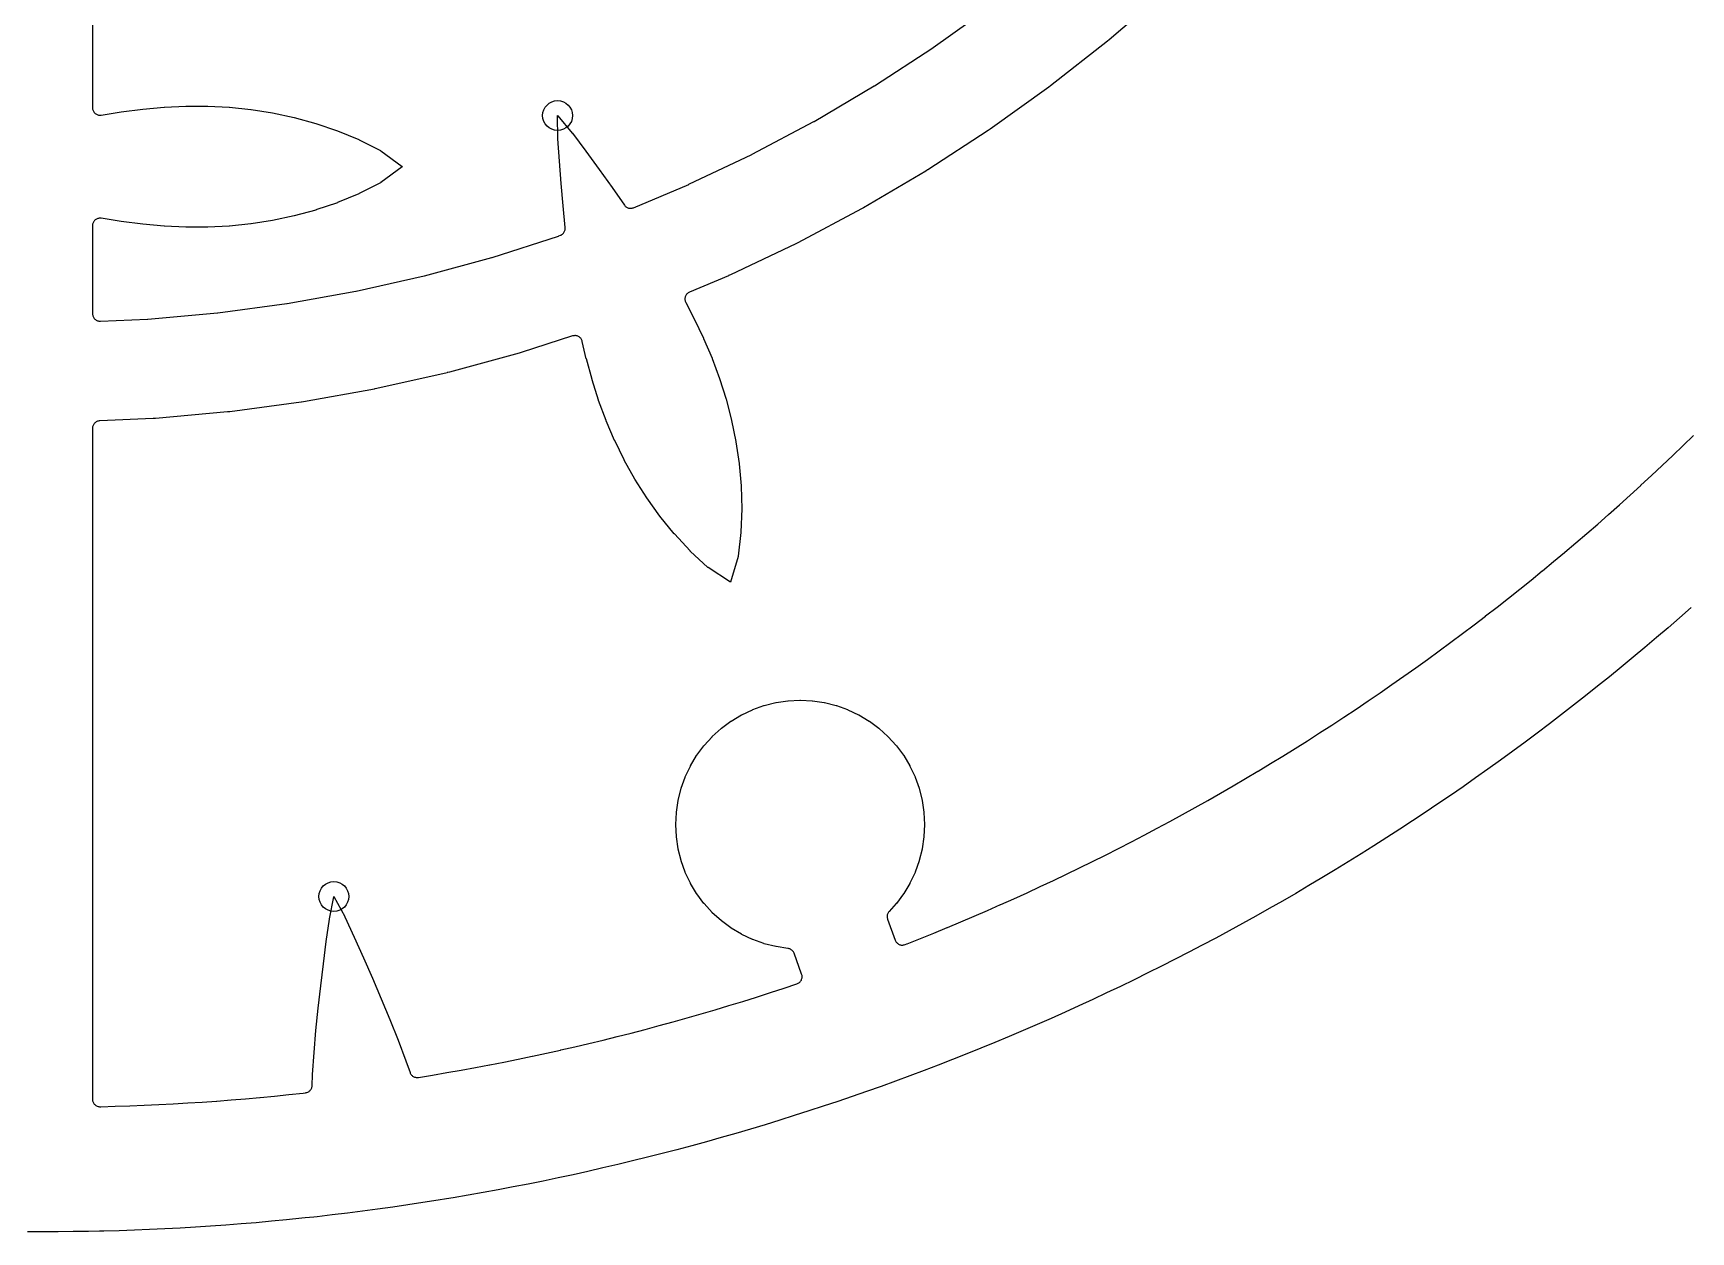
# Model space of a CAD drawing. Header units: millimetres. Extents: x -82 to 82, y -82 to 82.
# Drawn here: x -0.3 to 54.5, y -82.3 to -42.7 of the extents above; entities that cross this region are included whole.
import ezdxf

# ---------------------------------------------------------------- set-up
doc = ezdxf.new("R2010")
doc.units = ezdxf.units.MM
for name, color, linetype in [('CUT_INNER', 6, 'Continuous'), ('CUT_OUTER', 1, 'Continuous'), ('ENGRAVE', 7, 'Continuous')]:
    doc.layers.add(name, color=color, linetype=linetype)

msp = doc.modelspace()

# ---------------------------------------------------------------- linework, layer by layer
at = {"layer": 'CUT_INNER'}
for points in [[(1.647, -35.5053), (1.647, -45.1438), (1.6482, -45.1678), (1.6516, -45.1916), (1.6573, -45.2149), (1.6653, -45.2376), (1.6754, -45.2594), (1.6875, -45.2802), (1.7015, -45.2997), (1.7174, -45.3177), (1.7349, -45.3342), (1.754, -45.3489), (1.7743, -45.3616), (1.7958, -45.3724), (1.8182, -45.3811), (1.8414, -45.3875), (1.865, -45.3918), (1.889, -45.3937), (1.913, -45.3933), (1.9369, -45.3906), (2.591, -45.2848), (2.5951, -45.2842), (3.3068, -45.1934), (3.3115, -45.1929), (4.0226, -45.1295), (4.0278, -45.1291), (4.7384, -45.0959), (4.7442, -45.0957), (5.4543, -45.0952), (5.4605, -45.0953), (6.1702, -45.1298), (6.1767, -45.1303), (6.8862, -45.202), (6.8929, -45.2028), (7.6022, -45.3136), (7.6091, -45.3149), (8.3182, -45.4667), (8.3252, -45.4684), (9.0342, -45.6634), (9.0413, -45.6656), (9.7501, -45.9069), (9.7576, -45.9097), (10.4655, -46.2026), (10.4743, -46.2066), (11.1814, -46.5656), (11.186, -46.5681), (11.1903, -46.571), (11.8972, -47.0943), (11.9017, -47.0979), (11.8972, -47.1016), (11.1903, -47.6249), (11.186, -47.6278), (11.1814, -47.6303), (10.4743, -47.9893), (10.4655, -47.9933), (9.7576, -48.2862), (9.7501, -48.289), (9.0413, -48.5303), (9.0342, -48.5325), (8.3252, -48.7275), (8.3182, -48.7292), (7.6091, -48.881), (7.6022, -48.8823), (6.8929, -48.9931), (6.8862, -48.9939), (6.1767, -49.0656), (6.1702, -49.0661), (5.4605, -49.1006), (5.4543, -49.1007), (4.7442, -49.1002), (4.7384, -49.1), (4.0278, -49.0668), (4.0226, -49.0664), (3.3115, -49.003), (3.3068, -49.0025), (2.5951, -48.9117), (2.591, -48.9111), (1.9369, -48.8053), (1.913, -48.8026), (1.889, -48.8022), (1.865, -48.8041), (1.8414, -48.8084), (1.8182, -48.8148), (1.7958, -48.8235), (1.7743, -48.8343), (1.754, -48.847), (1.7349, -48.8617), (1.7174, -48.8782), (1.7015, -48.8962), (1.6875, -48.9157), (1.6754, -48.9365), (1.6653, -48.9583), (1.6573, -48.981), (1.6516, -49.0043), (1.6482, -49.0281), (1.647, -49.0521), (1.647, -51.9622), (1.6483, -51.9874), (1.6521, -52.0123), (1.6584, -52.0367), (1.6671, -52.0604), (1.6782, -52.0831), (1.6915, -52.1045), (1.7069, -52.1245), (1.7242, -52.1428), (1.7433, -52.1593), (1.7639, -52.1738), (1.7859, -52.1861), (1.8091, -52.1962), (1.8331, -52.2039), (1.8578, -52.2091), (1.8829, -52.2118), (1.9081, -52.2119), (3.4701, -52.1426), (3.4812, -52.1418), (5.7797, -51.9373), (5.7907, -51.9361), (8.0778, -51.6298), (8.0888, -51.6281), (10.3601, -51.2207), (10.371, -51.2185), (12.622, -50.7107), (12.6327, -50.708), (14.859, -50.1009), (14.8696, -50.0977), (17.0667, -49.3925), (17.0772, -49.3888), (17.1304, -49.3691), (17.1535, -49.3592), (17.1756, -49.347), (17.1963, -49.3326), (17.2154, -49.3162), (17.2329, -49.2979), (17.2483, -49.278), (17.2617, -49.2567), (17.2729, -49.2341), (17.2817, -49.2105), (17.2881, -49.1861), (17.2921, -49.1612), (17.2935, -49.136), (17.2923, -49.1108), (17.2234, -48.3934), (17.1584, -47.6537), (17.0985, -46.9119), (17.0984, -46.9106), (17.0466, -46.1706), (17.0463, -46.1632), (17.0388, -45.4124), (17.039, -45.4068), (17.0425, -45.4105), (17.5265, -45.9852), (17.5311, -45.991), (17.9741, -46.586), (17.9749, -46.5871), (18.4119, -47.1872), (18.8447, -47.7903), (19.2525, -48.3687), (19.2674, -48.3877), (19.284, -48.4053), (19.3023, -48.4212), (19.3221, -48.4352), (19.3431, -48.4472), (19.3651, -48.4572), (19.388, -48.465), (19.4116, -48.4705), (19.4356, -48.4737), (19.4598, -48.4746), (19.4839, -48.4731), (19.5079, -48.4693), (19.5313, -48.4632), (19.554, -48.4549), (21.3772, -47.6855), (21.3873, -47.6809), (23.4714, -46.6903), (23.4813, -46.6853), (25.5194, -45.6032), (25.529, -45.5978), (27.5171, -44.4263), (27.5266, -44.4205), (29.4607, -43.162), (29.4699, -43.1557), (31.3463, -41.8127)], [(37.1067, -41.3415), (35.2949, -42.8986), (35.2928, -42.9004), (35.2385, -42.9451), (35.2363, -42.9468), (33.3573, -44.422), (33.3551, -44.4237), (33.2988, -44.4659), (33.2966, -44.4675), (31.354, -45.858), (31.3517, -45.8596), (31.2936, -45.8992), (31.2913, -45.9008), (29.2889, -47.2037), (29.2866, -47.2051), (29.2268, -47.2422), (29.2244, -47.2436), (27.1662, -48.4564), (27.1638, -48.4578), (27.1025, -48.4921), (27.1, -48.4934), (24.99, -49.6137), (24.9876, -49.615), (24.9248, -49.6466), (24.9223, -49.6478), (22.7647, -50.6734), (22.7622, -50.6746), (22.698, -50.7034), (22.6955, -50.7045), (21.4069, -51.2483), (21.385, -51.2588), (21.3642, -51.2714), (21.3448, -51.286), (21.3268, -51.3023), (21.3105, -51.3204), (21.2961, -51.3399), (21.2836, -51.3608), (21.2732, -51.3828), (21.265, -51.4056), (21.2591, -51.4292), (21.2554, -51.4532), (21.2541, -51.4775), (21.2552, -51.5018), (21.2586, -51.5258), (21.2644, -51.5495), (21.2724, -51.5724), (21.2826, -51.5945), (21.5615, -52.1277), (21.5636, -52.132), (21.8702, -52.7767), (21.8724, -52.7815), (22.1506, -53.4362), (22.1527, -53.4415), (22.4001, -54.1072), (22.4021, -54.113), (22.6164, -54.7905), (22.6182, -54.7968), (22.7976, -55.4869), (22.7991, -55.4935), (22.9418, -56.1971), (22.943, -56.204), (23.0471, -56.9217), (23.0479, -56.9288), (23.1115, -57.6614), (23.1119, -57.6689), (23.1321, -58.4173), (23.132, -58.4253), (23.1034, -59.1909), (23.1027, -59.2005), (23.0119, -59.9883), (23.0111, -59.9935), (23.0099, -59.9985), (22.765, -60.8433), (22.7631, -60.8487), (22.7581, -60.8458), (22.0218, -60.3648), (22.0175, -60.3618), (22.0135, -60.3584), (21.4312, -59.8201), (21.4244, -59.8133), (20.9037, -59.2513), (20.8984, -59.2453), (20.4259, -58.6646), (20.4214, -58.6586), (19.9921, -58.0616), (19.988, -58.0556), (19.5992, -57.4435), (19.5956, -57.4375), (19.2452, -56.8109), (19.2421, -56.8049), (18.9283, -56.1646), (18.9256, -56.1587), (18.6465, -55.5051), (18.6442, -55.4994), (18.3979, -54.8334), (18.3961, -54.8279), (18.1803, -54.1501), (18.1788, -54.145), (17.9911, -53.4562), (17.9899, -53.4516), (17.8578, -52.8823), (17.8512, -52.8589), (17.8423, -52.8363), (17.8312, -52.8146), (17.8182, -52.7942), (17.8032, -52.775), (17.7864, -52.7575), (17.7679, -52.7416), (17.7481, -52.7276), (17.7269, -52.7156), (17.7047, -52.7058), (17.6817, -52.6981), (17.658, -52.6927), (17.6339, -52.6896), (17.6096, -52.6889), (17.5853, -52.6905), (17.5613, -52.6945), (17.5379, -52.7008), (15.8376, -53.2466), (15.835, -53.2474), (15.7676, -53.2674), (15.7649, -53.2681), (13.4601, -53.8967), (13.4574, -53.8974), (13.3892, -53.9144), (13.3865, -53.915), (11.0561, -54.4407), (11.0534, -54.4413), (10.9845, -54.4552), (10.9817, -54.4557), (8.6303, -54.8775), (8.6276, -54.878), (8.5581, -54.8889), (8.5554, -54.8893), (6.1876, -55.2063), (6.1848, -55.2067), (6.1149, -55.2145), (6.1122, -55.2147), (3.7326, -55.4265), (3.7298, -55.4267), (3.6597, -55.4314), (3.6569, -55.4315), (1.8859, -55.5102), (1.8622, -55.5123), (1.8387, -55.5168), (1.8159, -55.5234), (1.7937, -55.5323), (1.7725, -55.5431), (1.7524, -55.556), (1.7336, -55.5707), (1.7163, -55.5871), (1.7007, -55.6051), (1.6869, -55.6245), (1.6749, -55.6451), (1.665, -55.6668), (1.6572, -55.6893), (1.6515, -55.7125), (1.6481, -55.7361), (1.647, -55.7599), (1.647, -77.9594), (1.6482, -77.9842), (1.6519, -78.0088), (1.6581, -78.0329), (1.6665, -78.0563), (1.6773, -78.0787), (1.6903, -78.0999), (1.7052, -78.1198), (1.7221, -78.138), (1.7407, -78.1545), (1.7609, -78.1691), (1.7824, -78.1816), (1.8051, -78.1919), (1.8286, -78.1998), (1.8528, -78.2054), (1.8775, -78.2086), (1.9024, -78.2093), (1.9192, -78.209), (1.9207, -78.2089), (2.399, -78.1957), (2.4005, -78.1957), (2.8788, -78.1795), (2.8803, -78.1795), (3.3584, -78.1604), (3.3599, -78.1603), (3.8379, -78.1383), (3.8395, -78.1382), (4.3173, -78.1133), (4.3188, -78.1132), (4.7965, -78.0853), (4.798, -78.0852), (5.2755, -78.0544), (5.2771, -78.0543), (5.7544, -78.0206), (5.7559, -78.0205), (6.233, -77.9838), (6.2345, -77.9837), (6.7114, -77.9441), (6.7129, -77.944), (7.1895, -77.9014), (7.191, -77.9013), (7.6674, -77.8559), (7.6689, -77.8557), (8.1449, -77.8074), (8.1465, -77.8072), (8.6222, -77.7559), (8.6237, -77.7557), (8.6955, -77.7476), (8.7204, -77.7434), (8.7448, -77.7368), (8.7684, -77.7278), (8.791, -77.7164), (8.8122, -77.7028), (8.8321, -77.6871), (8.8502, -77.6695), (8.8664, -77.6502), (8.8807, -77.6293), (8.8927, -77.6071), (8.9024, -77.5837), (8.9098, -77.5596), (8.9146, -77.5348), (8.917, -77.5096), (8.9321, -77.1483), (8.9322, -77.1453), (8.9803, -76.4169), (8.9805, -76.4145), (9.0431, -75.6834), (9.0432, -75.6816), (9.1172, -74.9483), (9.1174, -74.9469), (9.1999, -74.2124), (9.2889, -73.4751), (9.3833, -72.737), (9.3834, -72.7357), (9.4853, -72.0009), (9.4865, -71.9935), (9.6341, -71.257), (9.6354, -71.2519), (9.6383, -71.2567), (9.9931, -71.9184), (9.9965, -71.9251), (10.3072, -72.5987), (10.3078, -72.5999), (10.6117, -73.2772), (10.9107, -73.9566), (11.2037, -74.6374), (11.2043, -74.6387), (11.4879, -75.3189), (11.4887, -75.3207), (11.7608, -76.0021), (11.7616, -76.0044), (12.0191, -76.6874), (12.0201, -76.6902), (12.1544, -77.0744), (12.1638, -77.0975), (12.1754, -77.1195), (12.1892, -77.1403), (12.205, -77.1596), (12.2226, -77.1772), (12.2419, -77.193), (12.2627, -77.2068), (12.2848, -77.2185), (12.3079, -77.2279), (12.3318, -77.2349), (12.3563, -77.2395), (12.3811, -77.2417), (12.4061, -77.2414), (12.4309, -77.2386), (12.9008, -77.1615), (12.9023, -77.1612), (13.374, -77.0809), (13.3755, -77.0806), (13.8467, -76.9973), (13.8482, -76.9971), (14.3189, -76.9109), (14.3204, -76.9107), (14.7906, -76.8216), (14.7921, -76.8213), (15.2617, -76.7294), (15.2632, -76.7291), (15.7322, -76.6343), (15.7337, -76.634), (16.2021, -76.5364), (16.2036, -76.5361), (16.6714, -76.4355), (16.6729, -76.4352), (17.1401, -76.3318), (17.1416, -76.3314), (17.6081, -76.2252), (17.6096, -76.2248), (18.0755, -76.1157), (18.077, -76.1153), (18.5422, -76.0034), (18.5437, -76.003), (19.0082, -75.8882), (19.0097, -75.8878), (19.4735, -75.7701), (19.475, -75.7697), (19.938, -75.6492), (19.9395, -75.6488), (20.4018, -75.5254), (20.4033, -75.525), (20.8649, -75.3988), (20.8663, -75.3984), (21.3271, -75.2694), (21.3286, -75.269), (21.7886, -75.1371), (21.79, -75.1367), (22.2492, -75.002), (22.2506, -75.0015), (22.709, -74.8641), (22.7104, -74.8636), (23.1679, -74.7233), (23.1694, -74.7229), (23.6259, -74.5797), (23.6274, -74.5793), (24.0831, -74.4334), (24.0846, -74.4329), (24.5394, -74.2842), (24.5408, -74.2837), (24.9602, -74.1437), (24.9835, -74.1347), (25.0057, -74.1233), (25.0267, -74.1098), (25.0462, -74.0943), (25.0641, -74.0769), (25.0802, -74.0578), (25.0942, -74.0372), (25.1062, -74.0153), (25.1159, -73.9923), (25.1233, -73.9685), (25.1282, -73.944), (25.1307, -73.9192), (25.1308, -73.8942), (25.1283, -73.8694), (25.1233, -73.8449), (25.116, -73.8211), (24.8649, -73.1312), (24.855, -73.1077), (24.8427, -73.0854), (24.8282, -73.0644), (24.8116, -73.045), (24.7931, -73.0273), (24.773, -73.0117), (24.7513, -72.9982), (24.7284, -72.9869), (24.7044, -72.9781), (24.6797, -72.9718), (24.6636, -72.9693), (24.6636, -72.9692), (24.27, -72.9108), (24.2579, -72.9084), (23.8779, -72.8132), (23.8661, -72.8096), (23.4972, -72.6776), (23.4859, -72.6729), (23.1317, -72.5054), (23.1209, -72.4996), (22.7849, -72.2982), (22.7747, -72.2914), (22.46, -72.058), (22.4505, -72.0502), (22.1602, -71.7871), (22.1515, -71.7784), (21.8884, -71.4881), (21.8806, -71.4787), (21.6472, -71.164), (21.6404, -71.1538), (21.439, -70.8177), (21.4332, -70.8069), (21.2657, -70.4527), (21.261, -70.4414), (21.129, -70.0725), (21.1255, -70.0608), (21.0303, -69.6807), (21.0279, -69.6687), (20.9704, -69.2811), (20.9692, -69.2689), (20.95, -68.8776), (20.95, -68.8654), (20.9692, -68.474), (20.9704, -68.4618), (21.0279, -68.0743), (21.0303, -68.0622), (21.1255, -67.6822), (21.129, -67.6705), (21.261, -67.3016), (21.2657, -67.2902), (21.4332, -66.9361), (21.439, -66.9252), (21.6404, -66.5892), (21.6472, -66.579), (21.8806, -66.2643), (21.8884, -66.2548), (22.1515, -65.9645), (22.1602, -65.9558), (22.4505, -65.6927), (22.46, -65.685), (22.7747, -65.4516), (22.7849, -65.4448), (23.1209, -65.2433), (23.1317, -65.2375), (23.4859, -65.07), (23.4972, -65.0653), (23.8661, -64.9333), (23.8779, -64.9298), (24.2579, -64.8346), (24.27, -64.8322), (24.6575, -64.7747), (24.6697, -64.7735), (25.061, -64.7543), (25.0733, -64.7543), (25.4646, -64.7735), (25.4768, -64.7747), (25.8644, -64.8322), (25.8764, -64.8346), (26.2565, -64.9298), (26.2682, -64.9333), (26.6371, -65.0653), (26.6484, -65.07), (27.0026, -65.2375), (27.0134, -65.2433), (27.3495, -65.4448), (27.3597, -65.4516), (27.6744, -65.685), (27.6838, -65.6927), (27.9741, -65.9558), (27.9828, -65.9645), (28.2459, -66.2548), (28.2537, -66.2643), (28.4871, -66.579), (28.4939, -66.5892), (28.6953, -66.9252), (28.7011, -66.9361), (28.8686, -67.2902), (28.8733, -67.3016), (29.0053, -67.6705), (29.0089, -67.6822), (29.1041, -68.0622), (29.1065, -68.0743), (29.1639, -68.4618), (29.1651, -68.474), (29.1844, -68.8654), (29.1844, -68.8776), (29.1651, -69.2689), (29.1639, -69.2811), (29.1065, -69.6687), (29.1041, -69.6807), (29.0089, -70.0608), (29.0053, -70.0725), (28.8733, -70.4414), (28.8686, -70.4527), (28.7011, -70.8069), (28.6953, -70.8177), (28.4939, -71.1538), (28.4871, -71.164), (28.2537, -71.4787), (28.2459, -71.4881), (28.0092, -71.7493), (27.9936, -71.7684), (27.9799, -71.7889), (27.9683, -71.8106), (27.9589, -71.8334), (27.9518, -71.857), (27.9471, -71.8812), (27.9447, -71.9058), (27.9448, -71.9304), (27.9473, -71.955), (27.9523, -71.9791), (27.9595, -72.0027), (28.2113, -72.6944), (28.221, -72.7173), (28.2329, -72.7392), (28.2469, -72.7598), (28.2628, -72.7788), (28.2806, -72.7962), (28.3001, -72.8117), (28.321, -72.8253), (28.3431, -72.8366), (28.3662, -72.8458), (28.3902, -72.8525), (28.4147, -72.8569), (28.4395, -72.8588), (28.4643, -72.8583), (28.489, -72.8552), (28.5133, -72.8497), (28.5369, -72.8419), (28.6021, -72.8165), (28.6035, -72.8159), (29.0484, -72.6396), (29.0498, -72.6391), (29.4935, -72.46), (29.4949, -72.4595), (29.9376, -72.2777), (29.939, -72.2771), (30.3805, -72.0926), (30.3819, -72.092), (30.8223, -71.9049), (30.8237, -71.9043), (31.2629, -71.7144), (31.2643, -71.7138), (31.7023, -71.5212), (31.7037, -71.5206), (32.1406, -71.3254), (32.142, -71.3247), (32.5776, -71.1268), (32.579, -71.1262), (33.0134, -70.9256), (33.0148, -70.9249), (33.448, -70.7217), (33.4494, -70.721), (33.8813, -70.5151), (33.8827, -70.5144), (34.3134, -70.3059), (34.3147, -70.3052), (34.7441, -70.094), (34.7455, -70.0933), (35.1735, -69.8795), (35.1749, -69.8788), (35.6016, -69.6624), (35.603, -69.6617), (36.0284, -69.4426), (36.0298, -69.4419), (36.4538, -69.2202), (36.4552, -69.2195), (36.8779, -68.9953), (36.8792, -68.9945), (37.3005, -68.7677), (37.3019, -68.767), (37.7218, -68.5375), (37.7231, -68.5368), (38.1416, -68.3048), (38.1429, -68.304), (38.56, -68.0695), (38.5613, -68.0687), (38.9769, -67.8316), (38.9783, -67.8308), (39.3924, -67.5911), (39.3937, -67.5904), (39.8064, -67.3482), (39.8077, -67.3474), (40.2189, -67.1026), (40.2202, -67.1019), (40.6299, -66.8546), (40.6312, -66.8538), (41.0393, -66.604), (41.0406, -66.6032), (41.4472, -66.351), (41.4485, -66.3502), (41.8536, -66.0954), (41.8548, -66.0946), (42.2583, -65.8374), (42.2596, -65.8365), (42.6615, -65.5768), (42.6628, -65.576), (43.0631, -65.3138), (43.0643, -65.313), (43.463, -65.0484), (43.4643, -65.0475), (43.8613, -64.7805), (43.8626, -64.7796), (44.258, -64.5101), (44.2592, -64.5092), (44.653, -64.2373), (44.6542, -64.2365), (45.0463, -63.9621), (45.0475, -63.9613), (45.4379, -63.6845), (45.4392, -63.6836), (45.8278, -63.4045), (45.8291, -63.4036), (46.216, -63.1222), (46.2172, -63.1212), (46.6024, -62.8374), (46.6037, -62.8365), (46.9871, -62.5503), (46.9883, -62.5493), (47.37, -62.2608), (47.3713, -62.2598), (47.7512, -61.9689), (47.7524, -61.968), (48.1305, -61.6748), (48.1317, -61.6738), (48.508, -61.3783), (48.5092, -61.3773), (48.8837, -61.0795), (48.8849, -61.0785), (49.2576, -60.7784), (49.2588, -60.7774), (49.6296, -60.475), (49.6308, -60.4741), (49.9997, -60.1694), (50.0009, -60.1684), (50.368, -59.8614), (50.3691, -59.8605), (50.7343, -59.5513), (50.7355, -59.5503), (51.0988, -59.2388), (51.0999, -59.2378), (51.4613, -58.9242), (51.4624, -58.9232), (51.8219, -58.6073), (51.823, -58.6063), (52.1805, -58.2882), (52.1816, -58.2872), (52.5372, -57.967), (52.5383, -57.9659), (52.8919, -57.6435), (52.893, -57.6425), (53.2446, -57.3179), (53.2457, -57.3169), (53.5952, -56.9901), (53.5964, -56.9891), (53.9439, -56.6602), (53.945, -56.6591), (54.2906, -56.3281), (54.2917, -56.3271), (54.6352, -55.9939)]]:
    msp.add_lwpolyline(points, dxfattribs=at)
at = {"layer": 'CUT_OUTER'}
msp.add_lwpolyline([(54.5505, -61.6909), (54.171, -62.0244), (53.7894, -62.3556), (53.4057, -62.6845), (53.0201, -63.011), (52.6325, -63.3352), (52.2429, -63.6569), (51.8513, -63.9763), (51.4578, -64.2932), (51.0623, -64.6078), (50.6649, -64.9199), (50.2656, -65.2295), (49.8644, -65.5367), (49.4614, -65.8414), (49.0565, -66.1437), (48.6497, -66.4434), (48.2411, -66.7407), (47.8307, -67.0354), (47.4184, -67.3277), (47.0044, -67.6174), (46.5886, -67.9045), (46.1711, -68.1891), (45.7518, -68.4711), (45.3309, -68.7505), (44.9082, -69.0274), (44.4838, -69.3016), (44.0577, -69.5733), (43.63, -69.8423), (43.2006, -70.1087), (42.7696, -70.3725), (42.337, -70.6336), (41.9028, -70.892), (41.467, -71.1478), (41.0297, -71.4009), (40.5908, -71.6513), (40.1504, -71.899), (39.7085, -72.144), (39.2651, -72.3863), (38.8202, -72.6259), (38.3738, -72.8627), (37.926, -73.0968), (37.4768, -73.3281), (37.0262, -73.5567), (36.5741, -73.7825), (36.1207, -74.0055), (35.666, -74.2257), (35.2099, -74.4432), (34.7524, -74.6578), (34.2937, -74.8697), (33.8336, -75.0787), (33.3723, -75.2849), (32.9098, -75.4882), (32.4459, -75.6887), (31.9809, -75.8864), (31.5147, -76.0812), (31.0473, -76.2731), (30.5787, -76.4622), (30.1089, -76.6484), (29.6381, -76.8317), (29.1661, -77.0121), (28.693, -77.1896), (28.2188, -77.3642), (27.7436, -77.5359), (27.2673, -77.7047), (26.79, -77.8705), (26.3117, -78.0334), (25.8324, -78.1934), (25.3521, -78.3504), (24.8709, -78.5045), (24.3888, -78.6556), (23.9057, -78.8038), (23.4217, -78.949), (22.9368, -79.0912), (22.4511, -79.2305), (21.9645, -79.3668), (21.4771, -79.5), (20.9889, -79.6303), (20.4999, -79.7576), (20.0102, -79.8819), (19.5196, -80.0032), (19.0284, -80.1214), (18.5364, -80.2367), (18.0437, -80.3489), (17.5504, -80.4581), (17.0564, -80.5643), (16.5617, -80.6674), (16.0664, -80.7675), (15.5706, -80.8646), (15.0741, -80.9586), (14.577, -81.0496), (14.0795, -81.1375), (13.5813, -81.2223), (13.3606, -81.2586), (13.3606, -81.2586), (13.082, -81.3043), (12.5828, -81.383), (12.0833, -81.4587), (11.5832, -81.5313), (11.0827, -81.6008), (10.5818, -81.6673), (10.0805, -81.7307), (9.5788, -81.791), (9.0768, -81.8482), (8.9718, -81.8596), (8.6885, -81.8901), (8.5752, -81.9023), (8.0725, -81.9534), (7.5695, -82.0014), (7.0662, -82.0463), (6.5626, -82.0881), (6.0588, -82.1268), (5.5548, -82.1624), (5.0505, -82.195), (4.5461, -82.2244), (4.0415, -82.2508), (3.5367, -82.274), (3.0318, -82.2942), (2.5268, -82.3112), (2.0217, -82.3252), (1.8765, -82.3283), (1.5158, -82.336), (1.0106, -82.3438), (0.5053, -82.3484), (0, -82.35), (-0.5053, -82.3484)], dxfattribs=at)
at = {"layer": 'ENGRAVE'}
for centre in [(17.0387, -45.406), (9.6353, -71.2511)]:
    msp.add_circle(centre, 0.4941, dxfattribs=at)

doc.saveas('drawing.dxf')
